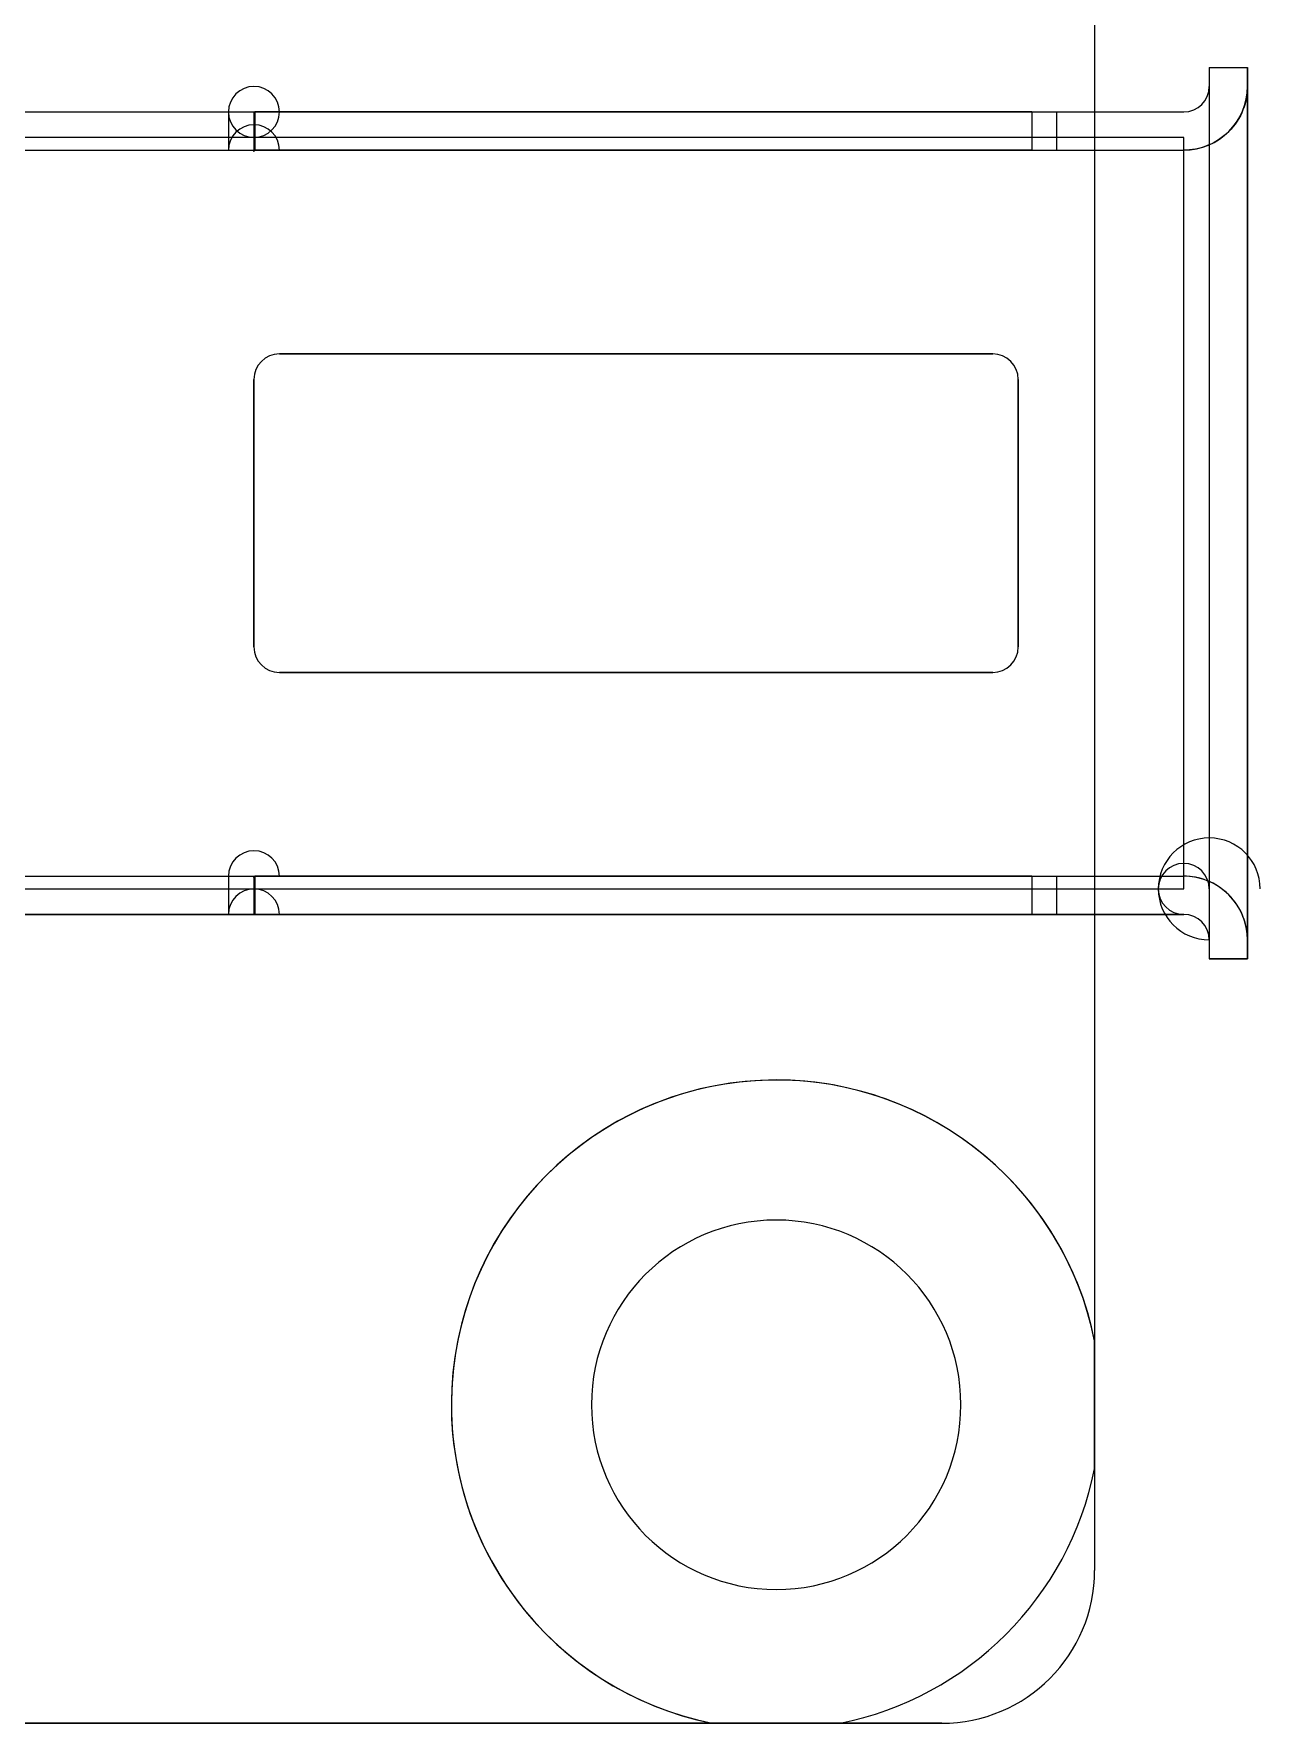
# Model space of a CAD drawing. Header units: millimetres. Extents: x -26.5 to 28.9, y -30 to 30.
# Drawn here: x 18.17 to 27.8, y -30 to -16.74 of the extents above; entities that cross this region are included whole.
import ezdxf

# ---------------------------------------------------------------- set-up
doc = ezdxf.new("R2010")
doc.units = ezdxf.units.MM
doc.layers.add('Feature', color=7, linetype='CONTINUOUS')

msp = doc.modelspace()

# ---------------------------------------------------------------- linework, layer by layer
at = {"layer": 'Feature'}
for p, q in [((26.5, 26.9975, 1.6), (26.5, -26.9975, 1.6)), ((26.5, 26.9975), (26.5, -26.9975)), ((26.5, 26.9975), (26.5, -26.9975)), ((26.5, 26.9975, 1.6), (26.5, -26.9975, 1.6)), ((27.4, -17, 1.6), (27.4, -17, 15.4868)), ((27.4, -17, 1.6), (27.4, -17.15, 1.6)), ((27.4, -17, 15.4868), (27.4, -24, 15.4868)), ((27.4, -17, 15.4868), (27.7, -17, 15.4868)), ((27.4, -17, 15.4868), (27.4, -24, 15.4868)), ((27.4, -17, 1.6), (27.7, -17, 1.6)), ((27.4, -17, 1.6), (27.4, -17, 15.4868)), ((27.4, -17, 15.4868), (27.7, -17, 15.4868)), ((27.4, -17, 1.6), (27.4, -17.15, 1.6)), ((27.4, -17, 1.6), (27.7, -17, 1.6)), ((27.7, -24, 1.6), (27.7, -17, 1.6)), ((27.7, -17, 1.6), (27.7, -17, 15.4868)), ((27.7, -17, 15.4868), (27.7, -24, 15.4868)), ((27.7, -17, 15.4868), (27.7, -24, 15.4868)), ((27.7, -17, 1.6), (27.7, -17, 15.4868)), ((27.7, -24, 1.6), (27.7, -17, 1.6)), ((27.4, -17.15, 1.6), (27.4, -17.15, 14.4868)), ((27.4, -17.15, 1.6), (27.4, -17.15, 14.4868)), ((27.7, -23.85, 1.9), (27.7, -17.15, 1.9)), ((27.7, -17.15, 14.8868), (27.7, -23.85, 14.8868)), ((27.7, -17.15, 1.9), (27.7, -17.15, 14.8868)), ((27.7, -17.15, 1.9), (27.7, -17.15, 14.8868)), ((27.7, -17.15, 14.8868), (27.7, -23.85, 14.8868)), ((27.7, -23.85, 1.9), (27.7, -17.15, 1.9)), ((13.9, -17.35, 14.4868), (27.2, -17.35, 14.4868)), ((13.9, -17.35, 14.4868), (27.2, -17.35, 14.4868)), ((17.9, -17.35, 1.6), (27.2, -17.35, 1.6)), ((17.9, -17.35, 1.6), (27.2, -17.35, 1.6)), ((19.7, -17.35, 10.0235), (19.7, -17.35, 13.0633)), ((19.7, -17.35, 4.0235), (19.7, -17.35, 7.06326)), ((19.7, -17.35, 10.0235), (19.7, -17.65, 10.0235)), ((19.7, -17.35, 10.0235), (19.7, -17.65, 10.0235)), ((19.7, -17.35, 10.0235), (19.7, -17.35, 13.0633)), ((19.7, -17.35, 13.0633), (19.7, -17.65, 13.0633)), ((19.7, -17.35, 13.0633), (19.7, -17.65, 13.0633)), ((19.7, -17.35, 4.0235), (19.7, -17.65, 4.0235)), ((19.7, -17.35, 4.0235), (19.7, -17.65, 4.0235)), ((19.7, -17.35, 4.0235), (19.7, -17.35, 7.06326)), ((19.7, -17.35, 7.06326), (19.7, -17.65, 7.06326)), ((19.7, -17.35, 7.06326), (19.7, -17.65, 7.06326)), ((19.9, -17.35, 3.8235), (19.9, -17.65, 3.8235)), ((19.9, -17.35, 9.8235), (19.9, -17.65, 9.8235)), ((19.9, -17.35, 9.8235), (19.9, -17.65, 9.8235)), ((19.9, -17.35, 3.8235), (19.9, -17.65, 3.8235)), ((19.907, -17.35, 3.82362), (19.907, -17.65, 3.82362)), ((19.907, -17.35, 9.82362), (19.907, -17.65, 9.82362)), ((26.007, -17.35, 10.0366), (19.907, -17.35, 9.82362)), ((19.907, -17.35, 13.2631), (26.007, -17.35, 13.0501)), ((26.007, -17.35, 4.03664), (19.907, -17.35, 3.82362)), ((19.907, -17.35, 7.26314), (26.007, -17.35, 7.05012)), ((26.007, -17.35, 10.0366), (19.907, -17.35, 9.82362)), ((19.907, -17.35, 9.82362), (19.907, -17.65, 9.82362)), ((19.907, -17.35, 13.2631), (19.907, -17.65, 13.2631)), ((19.907, -17.35, 13.2631), (19.907, -17.65, 13.2631)), ((19.907, -17.35, 13.2631), (26.007, -17.35, 13.0501)), ((19.907, -17.35, 7.26314), (19.907, -17.65, 7.26314)), ((19.907, -17.35, 7.26314), (19.907, -17.65, 7.26314)), ((19.907, -17.35, 7.26314), (26.007, -17.35, 7.05012)), ((26.007, -17.35, 4.03664), (19.907, -17.35, 3.82362)), ((19.907, -17.35, 3.82362), (19.907, -17.65, 3.82362)), ((26.007, -17.35, 10.0366), (26.007, -17.65, 10.0366)), ((26.007, -17.35, 10.0366), (26.007, -17.65, 10.0366)), ((26.007, -17.35, 13.0501), (26.007, -17.65, 13.0501)), ((26.007, -17.35, 13.0501), (26.007, -17.65, 13.0501)), ((26.007, -17.35, 7.05012), (26.007, -17.65, 7.05012)), ((26.007, -17.35, 7.05012), (26.007, -17.65, 7.05012)), ((26.007, -17.35, 4.03664), (26.007, -17.65, 4.03664)), ((26.007, -17.35, 4.03664), (26.007, -17.65, 4.03664)), ((26.2, -17.35, 12.8502), (26.2, -17.35, 10.2365)), ((26.2, -17.35, 6.85024), (26.2, -17.35, 4.23652)), ((26.2, -17.35, 10.2365), (26.2, -17.65, 10.2365)), ((26.2, -17.35, 12.8502), (26.2, -17.65, 12.8502)), ((26.2, -17.35, 12.8502), (26.2, -17.65, 12.8502)), ((26.2, -17.35, 12.8502), (26.2, -17.35, 10.2365)), ((26.2, -17.35, 10.2365), (26.2, -17.65, 10.2365)), ((26.2, -17.35, 6.85024), (26.2, -17.65, 6.85024)), ((26.2, -17.35, 6.85024), (26.2, -17.65, 6.85024)), ((26.2, -17.35, 6.85024), (26.2, -17.35, 4.23652)), ((26.2, -17.35, 4.23652), (26.2, -17.65, 4.23652)), ((26.2, -17.35, 4.23652), (26.2, -17.65, 4.23652)), ((27.2, -17.35, 14.4868), (27.2, -17.35, 1.6)), ((27.2, -17.35, 14.4868), (27.2, -17.35, 1.6)), ((27.2, -17.55, 14.6868), (13.9, -17.55, 14.6868)), ((27.2, -17.55, 14.6868), (13.9, -17.55, 14.6868)), ((27.2, -23.45, 14.6868), (27.2, -17.55, 14.6868)), ((27.2, -23.45, 14.6868), (27.2, -17.55, 14.6868)), ((27.4, -17.55, 14.8868), (27.4, -23.45, 14.8868)), ((27.4, -17.55, 14.8868), (27.4, -23.45, 14.8868)), ((14, -17.65, 14.3868), (27.2, -17.65, 14.3868)), ((14, -17.65, 14.3868), (27.2, -17.65, 14.3868)), ((17.6, -17.65, 1.9), (27.2, -17.65, 1.9)), ((17.6, -17.65, 1.9), (27.2, -17.65, 1.9)), ((19.7, -17.65, 13.0633), (19.7, -17.65, 10.0235)), ((19.7, -17.65, 7.06326), (19.7, -17.65, 4.0235)), ((19.7, -17.65, 13.0633), (19.7, -17.65, 10.0235)), ((19.7, -17.65, 7.06326), (19.7, -17.65, 4.0235)), ((19.907, -17.65, 9.82362), (26.007, -17.65, 10.0366)), ((26.007, -17.65, 13.0501), (19.907, -17.65, 13.2631)), ((26.007, -17.65, 7.05012), (19.907, -17.65, 7.26314)), ((19.907, -17.65, 3.82362), (26.007, -17.65, 4.03664)), ((19.907, -17.65, 9.82362), (26.007, -17.65, 10.0366)), ((26.007, -17.65, 13.0501), (19.907, -17.65, 13.2631)), ((26.007, -17.65, 7.05012), (19.907, -17.65, 7.26314)), ((19.907, -17.65, 3.82362), (26.007, -17.65, 4.03664)), ((26.2, -17.65, 10.2365), (26.2, -17.65, 12.8502)), ((26.2, -17.65, 4.23652), (26.2, -17.65, 6.85024)), ((26.2, -17.65, 10.2365), (26.2, -17.65, 12.8502)), ((26.2, -17.65, 4.23652), (26.2, -17.65, 6.85024)), ((27.2, -17.65, 14.3868), (27.2, -17.65, 1.9)), ((27.2, -23.35, 14.3868), (27.2, -17.65, 14.3868)), ((27.2, -17.65, 14.3868), (27.2, -17.65, 1.9)), ((27.2, -23.35, 14.3868), (27.2, -17.65, 14.3868)), ((20.1, -19.25, 14.6868), (25.7, -19.25, 14.6868)), ((25.7, -19.25, 1.6), (20.1, -19.25, 1.6)), ((20.1, -19.25, 14.3868), (25.7, -19.25, 14.3868)), ((25.7, -19.25, 1.9), (20.1, -19.25, 1.9)), ((25.7, -19.25, 1.9), (20.1, -19.25, 1.9)), ((20.1, -19.25, 1.6), (20.1, -19.25, 1.9)), ((25.7, -19.25, 1.6), (20.1, -19.25, 1.6)), ((20.1, -19.25, 1.6), (20.1, -19.25, 1.9)), ((20.1, -19.25, 14.3868), (20.1, -19.25, 14.6868)), ((20.1, -19.25, 14.3868), (20.1, -19.25, 14.6868)), ((20.1, -19.25, 14.3868), (25.7, -19.25, 14.3868)), ((20.1, -19.25, 14.6868), (25.7, -19.25, 14.6868)), ((25.7, -19.25, 1.6), (25.7, -19.25, 1.9)), ((25.7, -19.25, 1.6), (25.7, -19.25, 1.9)), ((25.7, -19.25, 14.3868), (25.7, -19.25, 14.6868)), ((25.7, -19.25, 14.3868), (25.7, -19.25, 14.6868)), ((19.9, -21.55, 14.6868), (19.9, -19.45, 14.6868)), ((19.9, -19.45, 1.6), (19.9, -21.55, 1.6)), ((19.9, -21.55, 14.3868), (19.9, -19.45, 14.3868)), ((19.9, -19.45, 1.9), (19.9, -21.55, 1.9)), ((19.9, -19.45, 1.6), (19.9, -19.45, 1.9)), ((19.9, -19.45, 1.9), (19.9, -21.55, 1.9)), ((19.9, -19.45, 1.6), (19.9, -21.55, 1.6)), ((19.9, -19.45, 1.6), (19.9, -19.45, 1.9)), ((19.9, -19.45, 14.3868), (19.9, -19.45, 14.6868)), ((19.9, -21.55, 14.3868), (19.9, -19.45, 14.3868)), ((19.9, -19.45, 14.3868), (19.9, -19.45, 14.6868)), ((19.9, -21.55, 14.6868), (19.9, -19.45, 14.6868)), ((25.9, -19.45, 14.6868), (25.9, -21.55, 14.6868)), ((25.9, -21.55, 1.6), (25.9, -19.45, 1.6)), ((25.9, -19.45, 14.3868), (25.9, -21.55, 14.3868)), ((25.9, -21.55, 1.9), (25.9, -19.45, 1.9)), ((25.9, -21.55, 1.9), (25.9, -19.45, 1.9)), ((25.9, -19.45, 1.6), (25.9, -19.45, 1.9)), ((25.9, -21.55, 1.6), (25.9, -19.45, 1.6)), ((25.9, -19.45, 1.6), (25.9, -19.45, 1.9)), ((25.9, -19.45, 14.3868), (25.9, -19.45, 14.6868)), ((25.9, -19.45, 14.3868), (25.9, -19.45, 14.6868)), ((25.9, -19.45, 14.3868), (25.9, -21.55, 14.3868)), ((25.9, -19.45, 14.6868), (25.9, -21.55, 14.6868)), ((19.9, -21.55, 1.6), (19.9, -21.55, 1.9)), ((19.9, -21.55, 1.6), (19.9, -21.55, 1.9)), ((19.9, -21.55, 14.3868), (19.9, -21.55, 14.6868)), ((19.9, -21.55, 14.3868), (19.9, -21.55, 14.6868)), ((25.9, -21.55, 1.6), (25.9, -21.55, 1.9)), ((25.9, -21.55, 1.6), (25.9, -21.55, 1.9)), ((25.9, -21.55, 14.3868), (25.9, -21.55, 14.6868)), ((25.9, -21.55, 14.3868), (25.9, -21.55, 14.6868)), ((25.7, -21.75, 14.6868), (20.1, -21.75, 14.6868)), ((20.1, -21.75, 1.6), (25.7, -21.75, 1.6)), ((25.7, -21.75, 14.3868), (20.1, -21.75, 14.3868)), ((20.1, -21.75, 1.9), (25.7, -21.75, 1.9)), ((20.1, -21.75, 1.6), (20.1, -21.75, 1.9)), ((20.1, -21.75, 1.6), (20.1, -21.75, 1.9)), ((20.1, -21.75, 1.9), (25.7, -21.75, 1.9)), ((20.1, -21.75, 1.6), (25.7, -21.75, 1.6)), ((25.7, -21.75, 14.3868), (20.1, -21.75, 14.3868)), ((20.1, -21.75, 14.3868), (20.1, -21.75, 14.6868)), ((25.7, -21.75, 14.6868), (20.1, -21.75, 14.6868)), ((20.1, -21.75, 14.3868), (20.1, -21.75, 14.6868)), ((25.7, -21.75, 1.6), (25.7, -21.75, 1.9)), ((25.7, -21.75, 1.6), (25.7, -21.75, 1.9)), ((25.7, -21.75, 14.3868), (25.7, -21.75, 14.6868)), ((25.7, -21.75, 14.3868), (25.7, -21.75, 14.6868)), ((13.9, -23.45, 14.6868), (27.2, -23.45, 14.6868)), ((13.9, -23.45, 14.6868), (27.2, -23.45, 14.6868)), ((14, -23.35, 14.3868), (27.2, -23.35, 14.3868)), ((14, -23.35, 14.3868), (27.2, -23.35, 14.3868)), ((17.6, -23.35, 1.9), (27.2, -23.35, 1.9)), ((17.6, -23.35, 1.9), (27.2, -23.35, 1.9)), ((19.7, -23.35, 13.0633), (19.7, -23.35, 10.0235)), ((19.7, -23.35, 7.06326), (19.7, -23.35, 4.0235)), ((19.7, -23.35, 13.0633), (19.7, -23.65, 13.0633)), ((19.7, -23.35, 13.0633), (19.7, -23.65, 13.0633)), ((19.7, -23.35, 10.0235), (19.7, -23.65, 10.0235)), ((19.7, -23.35, 13.0633), (19.7, -23.35, 10.0235)), ((19.7, -23.35, 10.0235), (19.7, -23.65, 10.0235)), ((19.7, -23.35, 7.06326), (19.7, -23.65, 7.06326)), ((19.7, -23.35, 7.06326), (19.7, -23.65, 7.06326)), ((19.7, -23.35, 4.0235), (19.7, -23.65, 4.0235)), ((19.7, -23.35, 7.06326), (19.7, -23.35, 4.0235)), ((19.7, -23.35, 4.0235), (19.7, -23.65, 4.0235)), ((19.9, -23.35, 3.8235), (19.9, -23.65, 3.8235)), ((19.9, -23.35, 9.8235), (19.9, -23.65, 9.8235)), ((19.9, -23.35, 9.8235), (19.9, -23.65, 9.8235)), ((19.9, -23.35, 3.8235), (19.9, -23.65, 3.8235)), ((19.907, -23.35, 3.82362), (19.907, -23.65, 3.82362)), ((19.907, -23.35, 9.82362), (19.907, -23.65, 9.82362)), ((19.907, -23.35, 9.82362), (26.007, -23.35, 10.0366)), ((26.007, -23.35, 13.0501), (19.907, -23.35, 13.2631)), ((19.907, -23.35, 3.82362), (26.007, -23.35, 4.03664)), ((26.007, -23.35, 7.05012), (19.907, -23.35, 7.26314)), ((19.907, -23.35, 13.2631), (19.907, -23.65, 13.2631)), ((26.007, -23.35, 13.0501), (19.907, -23.35, 13.2631)), ((19.907, -23.35, 13.2631), (19.907, -23.65, 13.2631)), ((19.907, -23.35, 9.82362), (19.907, -23.65, 9.82362)), ((19.907, -23.35, 9.82362), (26.007, -23.35, 10.0366)), ((19.907, -23.35, 3.82362), (19.907, -23.65, 3.82362)), ((19.907, -23.35, 3.82362), (26.007, -23.35, 4.03664)), ((19.907, -23.35, 7.26314), (19.907, -23.65, 7.26314)), ((26.007, -23.35, 7.05012), (19.907, -23.35, 7.26314)), ((19.907, -23.35, 7.26314), (19.907, -23.65, 7.26314)), ((26.007, -23.35, 13.0501), (26.007, -23.65, 13.0501)), ((26.007, -23.35, 13.0501), (26.007, -23.65, 13.0501)), ((26.007, -23.35, 10.0366), (26.007, -23.65, 10.0366)), ((26.007, -23.35, 10.0366), (26.007, -23.65, 10.0366)), ((26.007, -23.35, 4.03664), (26.007, -23.65, 4.03664)), ((26.007, -23.35, 4.03664), (26.007, -23.65, 4.03664)), ((26.007, -23.35, 7.05012), (26.007, -23.65, 7.05012)), ((26.007, -23.35, 7.05012), (26.007, -23.65, 7.05012)), ((26.2, -23.35, 10.2365), (26.2, -23.35, 12.8502)), ((26.2, -23.35, 4.23652), (26.2, -23.35, 6.85024)), ((26.2, -23.35, 10.2365), (26.2, -23.65, 10.2365)), ((26.2, -23.35, 12.8502), (26.2, -23.65, 12.8502)), ((26.2, -23.35, 10.2365), (26.2, -23.35, 12.8502)), ((26.2, -23.35, 12.8502), (26.2, -23.65, 12.8502)), ((26.2, -23.35, 10.2365), (26.2, -23.65, 10.2365)), ((26.2, -23.35, 4.23652), (26.2, -23.65, 4.23652)), ((26.2, -23.35, 4.23652), (26.2, -23.65, 4.23652)), ((26.2, -23.35, 6.85024), (26.2, -23.65, 6.85024)), ((26.2, -23.35, 4.23652), (26.2, -23.35, 6.85024)), ((26.2, -23.35, 6.85024), (26.2, -23.65, 6.85024)), ((27.2, -23.35, 1.9), (27.2, -23.35, 14.3868)), ((27.2, -23.35, 1.9), (27.2, -23.35, 14.3868)), ((27.2, -23.65, 14.4868), (13.9, -23.65, 14.4868)), ((27.2, -23.65, 14.4868), (13.9, -23.65, 14.4868)), ((17.9, -23.65, 1.6), (27.2, -23.65, 1.6)), ((17.9, -23.65, 1.6), (27.2, -23.65, 1.6)), ((19.7, -23.65, 10.0235), (19.7, -23.65, 13.0633)), ((19.7, -23.65, 4.0235), (19.7, -23.65, 7.06326)), ((19.7, -23.65, 10.0235), (19.7, -23.65, 13.0633)), ((19.7, -23.65, 4.0235), (19.7, -23.65, 7.06326)), ((26.007, -23.65, 10.0366), (19.907, -23.65, 9.82362)), ((19.907, -23.65, 13.2631), (26.007, -23.65, 13.0501)), ((19.907, -23.65, 7.26314), (26.007, -23.65, 7.05012)), ((26.007, -23.65, 4.03664), (19.907, -23.65, 3.82362)), ((19.907, -23.65, 13.2631), (26.007, -23.65, 13.0501)), ((26.007, -23.65, 10.0366), (19.907, -23.65, 9.82362)), ((26.007, -23.65, 4.03664), (19.907, -23.65, 3.82362)), ((19.907, -23.65, 7.26314), (26.007, -23.65, 7.05012)), ((26.2, -23.65, 12.8502), (26.2, -23.65, 10.2365)), ((26.2, -23.65, 6.85024), (26.2, -23.65, 4.23652)), ((26.2, -23.65, 12.8502), (26.2, -23.65, 10.2365)), ((26.2, -23.65, 6.85024), (26.2, -23.65, 4.23652)), ((27.2, -23.65, 1.6), (27.2, -23.65, 14.4868)), ((27.2, -23.65, 1.6), (27.2, -23.65, 14.4868)), ((27.4, -23.85, 14.4868), (27.4, -23.85, 1.6)), ((27.4, -23.85, 1.6), (27.4, -24, 1.6)), ((27.4, -23.85, 14.4868), (27.4, -23.85, 1.6)), ((27.4, -23.85, 1.6), (27.4, -24, 1.6)), ((27.7, -23.85, 14.8868), (27.7, -23.85, 1.9)), ((27.7, -23.85, 14.8868), (27.7, -23.85, 1.9)), ((27.4, -24, 15.4868), (27.4, -24, 1.6)), ((27.4, -24, 15.4868), (27.7, -24, 15.4868)), ((27.7, -24, 1.6), (27.4, -24, 1.6)), ((27.4, -24, 15.4868), (27.7, -24, 15.4868)), ((27.4, -24, 15.4868), (27.4, -24, 1.6)), ((27.7, -24, 1.6), (27.4, -24, 1.6)), ((27.7, -24, 15.4868), (27.7, -24, 1.6)), ((27.7, -24, 15.4868), (27.7, -24, 1.6)), ((24, -24.95, 0.001), (24, -24.95)), ((24, -24.95, 0.001), (24, -24.95)), ((24, -26.05, 1.599), (24, -26.05, 0.001)), ((24, -26.05, 1.599), (24, -26.05, 0.001)), ((26.5, -26.9975, 0.001), (26.5, -26.9975)), ((26.5, -26.9975, 1.6), (26.5, -26.9975, 1.599)), ((26.5, -28.0025, 1.599), (26.5, -26.9975, 1.599)), ((26.5, -26.9975, 0.001), (26.5, -28.0025, 0.001)), ((26.5, -26.9975, 0.001), (26.5, -28.0025, 0.001)), ((26.5, -26.9975, 0.001), (26.5, -26.9975)), ((26.5, -26.9975, 1.6), (26.5, -26.9975, 1.599)), ((26.5, -28.0025, 1.599), (26.5, -26.9975, 1.599)), ((26.5, -28.0025, 1.6), (26.5, -28.8, 1.6)), ((26.5, -28.0025), (26.5, -28.8)), ((26.5, -28.0025, 1.599), (26.5, -28.0025, 1.6)), ((26.5, -28.0025), (26.5, -28.0025, 0.001)), ((26.5, -28.0025, 1.6), (26.5, -28.8, 1.6)), ((26.5, -28.0025), (26.5, -28.8)), ((26.5, -28.0025), (26.5, -28.0025, 0.001)), ((26.5, -28.0025, 1.599), (26.5, -28.0025, 1.6)), ((26.5, -28.8, 1.6), (26.5, -28.8)), ((26.5, -28.8, 1.6), (26.5, -28.8)), ((24, -28.95, 1.599), (24, -28.95, 0.001)), ((24, -28.95, 1.599), (24, -28.95, 0.001)), ((23.4975, -30, 1.6), (-23.4975, -30, 1.6)), ((23.4975, -30, 1.6), (-23.4975, -30, 1.6)), ((-23.4975, -30), (23.4975, -30)), ((-23.4975, -30), (23.4975, -30)), ((23.4975, -30, 1.599), (24.5025, -30, 1.599)), ((23.4975, -30, 1.599), (23.4975, -30, 1.6)), ((23.4975, -30), (23.4975, -30, 0.001)), ((24.5025, -30, 0.001), (23.4975, -30, 0.001)), ((23.4975, -30, 1.599), (23.4975, -30, 1.6)), ((23.4975, -30, 1.599), (24.5025, -30, 1.599)), ((24.5025, -30, 0.001), (23.4975, -30, 0.001)), ((23.4975, -30), (23.4975, -30, 0.001)), ((25.3, -30, 1.6), (24.5025, -30, 1.6)), ((24.5025, -30), (25.3, -30)), ((25.3, -30, 1.6), (24.5025, -30, 1.6)), ((24.5025, -30, 1.6), (24.5025, -30, 1.599)), ((24.5025, -30, 0.001), (24.5025, -30)), ((24.5025, -30), (25.3, -30)), ((24.5025, -30, 1.6), (24.5025, -30, 1.599)), ((24.5025, -30, 0.001), (24.5025, -30)), ((25.3, -30), (25.3, -30, 1.6)), ((25.3, -30), (25.3, -30, 1.6))]:
    msp.add_line(p, q, dxfattribs=at)
for centre, radius, start, end in [((19.9, -17.35, 7.06326), 0.2, 0, 180), ((19.9, -17.35, 7.06326), 0.2, 0, 180), ((26, -17.35, 10.2365), 0.2, 0, 0), ((26, -17.35, 4.23652), 0.2, 0, 0), ((26, -17.35, 10.2365), 0.2, 0, 0), ((26, -17.35, 4.23652), 0.2, 0, 0), ((27.2, -17.15, 14.4868), 0.2, -90, 0), ((27.2, -17.15, 1.6), 0.2, -90, 0), ((27.2, -17.15, 14.4868), 0.2, -90, 0), ((27.2, -17.15, 1.6), 0.2, -90, 0), ((27.2, -17.15, 1.9), 0.5, -90, 0), ((27.2, -17.15, 1.9), 0.5, -90, 0), ((19.9, -17.35, 13.0633), 0.2, 180, 0), ((19.9, -17.35, 13.0633), 0.2, 180, 0), ((19.9, -17.35, 4.0235), 0.00698, 0, 0), ((19.9, -17.35, 10.0235), 0.00698, 0, 0), ((19.9, -17.35, 10.0235), 0.00698, 0, 0), ((19.9, -17.35, 4.0235), 0.00698, 0, 0), ((19.9, -17.35, 10.0235), 0, 180, 0), ((19.9, -17.35, 4.0235), 0, 180, 0), ((19.9, -17.35, 10.0235), 0, 180, 0), ((19.9, -17.35, 4.0235), 0, 180, 0), ((26, -17.35, 12.8502), 0.00698, 0, 0), ((26, -17.35, 6.85024), 0.00698, 0, 0), ((26, -17.35, 12.8502), 0.00698, 0, 0), ((26, -17.35, 6.85024), 0.00698, 0, 0), ((19.9, -17.65, 10.0235), 0.2, 0, 180), ((19.9, -17.65, 4.0235), 0.2, 0, 180), ((19.9, -17.65, 10.0235), 0.2, 0, 180), ((19.9, -17.65, 4.0235), 0.2, 0, 180), ((26, -17.65, 12.8502), 0.2, 0, 0), ((26, -17.65, 6.85024), 0.2, 0, 0), ((26, -17.65, 12.8502), 0.2, 0, 0), ((26, -17.65, 6.85024), 0.2, 0, 0), ((27.2, -17.55, 14.8868), 0, 0, 0), ((27.2, -17.55, 14.8868), 0, 0, 0), ((27.2, -17.55, 14.4868), 0, 90, 0), ((27.2, -17.55, 14.4868), 0, 90, 0), ((27.4, -17.55, 14.4868), 0, 90, 0), ((27.4, -17.55, 14.4868), 0, 90, 0), ((19.9, -17.65, 13.0633), 0.00698, 180, 0), ((19.9, -17.65, 7.06326), 0.00698, 180, 0), ((19.9, -17.65, 13.0633), 0.00698, 180, 0), ((19.9, -17.65, 7.06326), 0.00698, 180, 0), ((19.9, -17.65, 4.0235), 1.06581e-14, 0, 0), ((19.9, -17.65, 10.0235), 0, 0, 0), ((19.9, -17.65, 10.0235), 0, 0, 0), ((19.9, -17.65, 4.0235), 1.06581e-14, 0, 0), ((26, -17.65, 10.2365), 0.00698, 0, 0), ((26, -17.65, 4.23652), 0.00698, 0, 0), ((26, -17.65, 10.2365), 0.00698, 0, 0), ((26, -17.65, 4.23652), 0.00698, 0, 0), ((20.1, -19.45, 14.6868), 0.2, 90, 180), ((20.1, -19.45, 1.6), 0.2, 90, 180), ((20.1, -19.45, 14.3868), 0.2, 90, 180), ((20.1, -19.45, 1.9), 0.2, 90, 180), ((20.1, -19.45, 1.6), 0.2, 90, 180), ((20.1, -19.45, 1.9), 0.2, 90, 180), ((20.1, -19.45, 14.6868), 0.2, 90, 180), ((20.1, -19.45, 14.3868), 0.2, 90, 180), ((25.7, -19.45, 14.6868), 0.2, 0, 90), ((25.7, -19.45, 1.6), 0.2, 0, 90), ((25.7, -19.45, 14.3868), 0.2, 0, 90), ((25.7, -19.45, 1.9), 0.2, 0, 90), ((25.7, -19.45, 1.6), 0.2, 0, 90), ((25.7, -19.45, 1.9), 0.2, 0, 90), ((25.7, -19.45, 14.6868), 0.2, 0, 90), ((25.7, -19.45, 14.3868), 0.2, 0, 90), ((20.1, -21.55, 14.6868), 0.2, 180, -90), ((20.1, -21.55, 1.6), 0.2, 180, -90), ((20.1, -21.55, 14.3868), 0.2, 180, -90), ((20.1, -21.55, 1.9), 0.2, 180, -90), ((20.1, -21.55, 1.6), 0.2, 180, -90), ((20.1, -21.55, 1.9), 0.2, 180, -90), ((20.1, -21.55, 14.6868), 0.2, 180, -90), ((20.1, -21.55, 14.3868), 0.2, 180, -90), ((25.7, -21.55, 14.6868), 0.2, -90, 0), ((25.7, -21.55, 1.6), 0.2, -90, 0), ((25.7, -21.55, 14.3868), 0.2, -90, 0), ((25.7, -21.55, 1.9), 0.2, -90, 0), ((25.7, -21.55, 1.6), 0.2, -90, 0), ((25.7, -21.55, 1.9), 0.2, -90, 0), ((25.7, -21.55, 14.6868), 0.2, -90, 0), ((25.7, -21.55, 14.3868), 0.2, -90, 0), ((27.4, -23.45, 14.4868), 0.4, 0, -90), ((27.4, -23.45, 14.4868), 0.4, 0, -90), ((19.9, -23.35, 10.0235), 0.2, 0, 180), ((19.9, -23.35, 4.0235), 0.2, 0, 180), ((19.9, -23.35, 10.0235), 0.2, 0, 180), ((19.9, -23.35, 4.0235), 0.2, 0, 180), ((26, -23.35, 12.8502), 0.2, 0, 0), ((26, -23.35, 6.85024), 0.2, 0, 0), ((26, -23.35, 12.8502), 0.2, 0, 0), ((26, -23.35, 6.85024), 0.2, 0, 0), ((26, -23.35, 10.2365), 0.00698, 0, 0), ((26, -23.35, 4.23652), 0.00698, 0, 0), ((26, -23.35, 10.2365), 0.00698, 0, 0), ((26, -23.35, 4.23652), 0.00698, 0, 0), ((27.2, -23.45, 14.8868), 0.2, 0, 0), ((27.2, -23.45, 14.4868), 0.2, 0, -90), ((27.2, -23.45, 14.8868), 0.2, 0, 0), ((27.2, -23.45, 14.4868), 0.2, 0, -90), ((19.9, -23.65, 13.0633), 0.2, 0, 180), ((19.9, -23.65, 7.06326), 0.2, 0, 180), ((19.9, -23.65, 13.0633), 0.2, 0, 180), ((19.9, -23.65, 7.06326), 0.2, 0, 180), ((19.9, -23.35, 13.0633), 0.00698, 180, 0), ((19.9, -23.35, 7.06326), 0.00698, 180, 0), ((19.9, -23.35, 13.0633), 0.00698, 180, 0), ((19.9, -23.35, 7.06326), 0.00698, 180, 0), ((19.9, -23.35, 4.0235), 7.10543e-15, 0, 0), ((19.9, -23.35, 10.0235), 0, 0, 0), ((19.9, -23.35, 10.0235), 0, 0, 0), ((19.9, -23.35, 4.0235), 7.10543e-15, 0, 0), ((26, -23.65, 10.2365), 0.2, 0, 0), ((26, -23.65, 4.23652), 0.2, 0, 0), ((26, -23.65, 10.2365), 0.2, 0, 0), ((26, -23.65, 4.23652), 0.2, 0, 0), ((27.2, -23.85, 1.9), 0.5, 0, 90), ((27.2, -23.85, 1.9), 0.5, 0, 90), ((19.9, -23.65, 4.0235), 0.00698, 0, 0), ((19.9, -23.65, 10.0235), 0.00698, 0, 0), ((19.9, -23.65, 10.0235), 0.00698, 0, 0), ((19.9, -23.65, 4.0235), 0.00698, 0, 0), ((19.9, -23.65, 10.0235), 0, -180, 0), ((19.9, -23.65, 4.0235), 0, 180, 0), ((19.9, -23.65, 10.0235), 0, -180, 0), ((19.9, -23.65, 4.0235), 0, 180, 0), ((26, -23.65, 12.8502), 0.00698, 0, 0), ((26, -23.65, 6.85024), 0.00698, 0, 0), ((26, -23.65, 12.8502), 0.00698, 0, 0), ((26, -23.65, 6.85024), 0.00698, 0, 0), ((27.2, -23.85, 14.4868), 0.2, 0, 90), ((27.2, -23.85, 1.6), 0.2, 0, 90), ((27.2, -23.85, 14.4868), 0.2, 0, 90), ((27.2, -23.85, 1.6), 0.2, 0, 90), ((24, -27.5, 1.6), 2.55, 11.3649, -101.365), ((24, -27.5), 2.55, 90, -101.365), ((24, -27.5, 1.599), 2.55, 11.3649, -101.365), ((24, -27.5, 1.6), 2.55, 11.3649, -101.365), ((24, -27.5, 1.599), 2.55, 11.3649, -101.365), ((24, -27.5, 0.001), 2.55, 90, -101.365), ((24, -27.5), 2.55, 90, -101.365), ((24, -27.5, 0.001), 2.55, 90, -101.365), ((24, -27.5), 2.55, 11.3649, 90), ((24, -27.5, 0.001), 2.55, 11.3649, 90), ((24, -27.5), 2.55, 11.3649, 90), ((24, -27.5, 0.001), 2.55, 11.3649, 90), ((24, -27.5, 0.001), 1.45, 90, -90), ((24, -27.5, 1.599), 1.45, 90, -90), ((24, -27.5, 1.599), 1.45, 90, -90), ((24, -27.5, 0.001), 1.45, 90, -90), ((24, -27.5, 1.599), 1.45, -90, 90), ((24, -27.5, 0.001), 1.45, -90, 90), ((24, -27.5, 0.001), 1.45, -90, 90), ((24, -27.5, 1.599), 1.45, -90, 90), ((24, -27.5, 1.6), 2.55, -78.6351, -11.3649), ((24, -27.5), 2.55, -78.6351, -11.3649), ((24, -27.5, 1.6), 2.55, -78.6351, -11.3649), ((24, -27.5, 1.599), 2.55, -78.6351, -11.3649), ((24, -27.5, 1.599), 2.55, -78.6351, -11.3649), ((24, -27.5, 0.001), 2.55, -78.6351, -11.3649), ((24, -27.5, 0.001), 2.55, -78.6351, -11.3649), ((24, -27.5), 2.55, -78.6351, -11.3649), ((25.3, -28.8, 1.6), 1.2, -90, 0), ((25.3, -28.8), 1.2, -90, 0), ((25.3, -28.8, 1.6), 1.2, -90, 0), ((25.3, -28.8), 1.2, -90, 0)]:
    msp.add_arc(centre, radius, start, end, dxfattribs=at)
for points in [[(27.7, -17.15, 14.8868), (27.7016, -17.2672, 14.7695), (27.653, -17.4058, 14.6309), (27.5536, -17.5036, 14.5332), (27.4558, -17.603, 14.4337), (27.3172, -17.6516, 14.3851), (27.2, -17.65, 14.3868)], [(27.7, -17.15, 14.8868), (27.7016, -17.2672, 14.7695), (27.653, -17.4058, 14.6309), (27.5536, -17.5036, 14.5332), (27.4558, -17.603, 14.4337), (27.3172, -17.6516, 14.3851), (27.2, -17.65, 14.3868)], [(27.7, -23.85, 14.8868), (27.7016, -23.7328, 14.7695), (27.653, -23.5942, 14.6309), (27.5536, -23.4964, 14.5332), (27.4558, -23.397, 14.4337), (27.3172, -23.3484, 14.3851), (27.2, -23.35, 14.3868)], [(27.7, -23.85, 14.8868), (27.7016, -23.7328, 14.7695), (27.653, -23.5942, 14.6309), (27.5536, -23.4964, 14.5332), (27.4558, -23.397, 14.4337), (27.3172, -23.3484, 14.3851), (27.2, -23.35, 14.3868)]]:
    msp.add_open_spline(points, degree=3, knots=[1.5708, 1.5708, 1.5708, 1.5708, 2.35619, 2.35619, 2.35619, 3.14159, 3.14159, 3.14159, 3.14159], dxfattribs=at)

doc.saveas('drawing.dxf')
